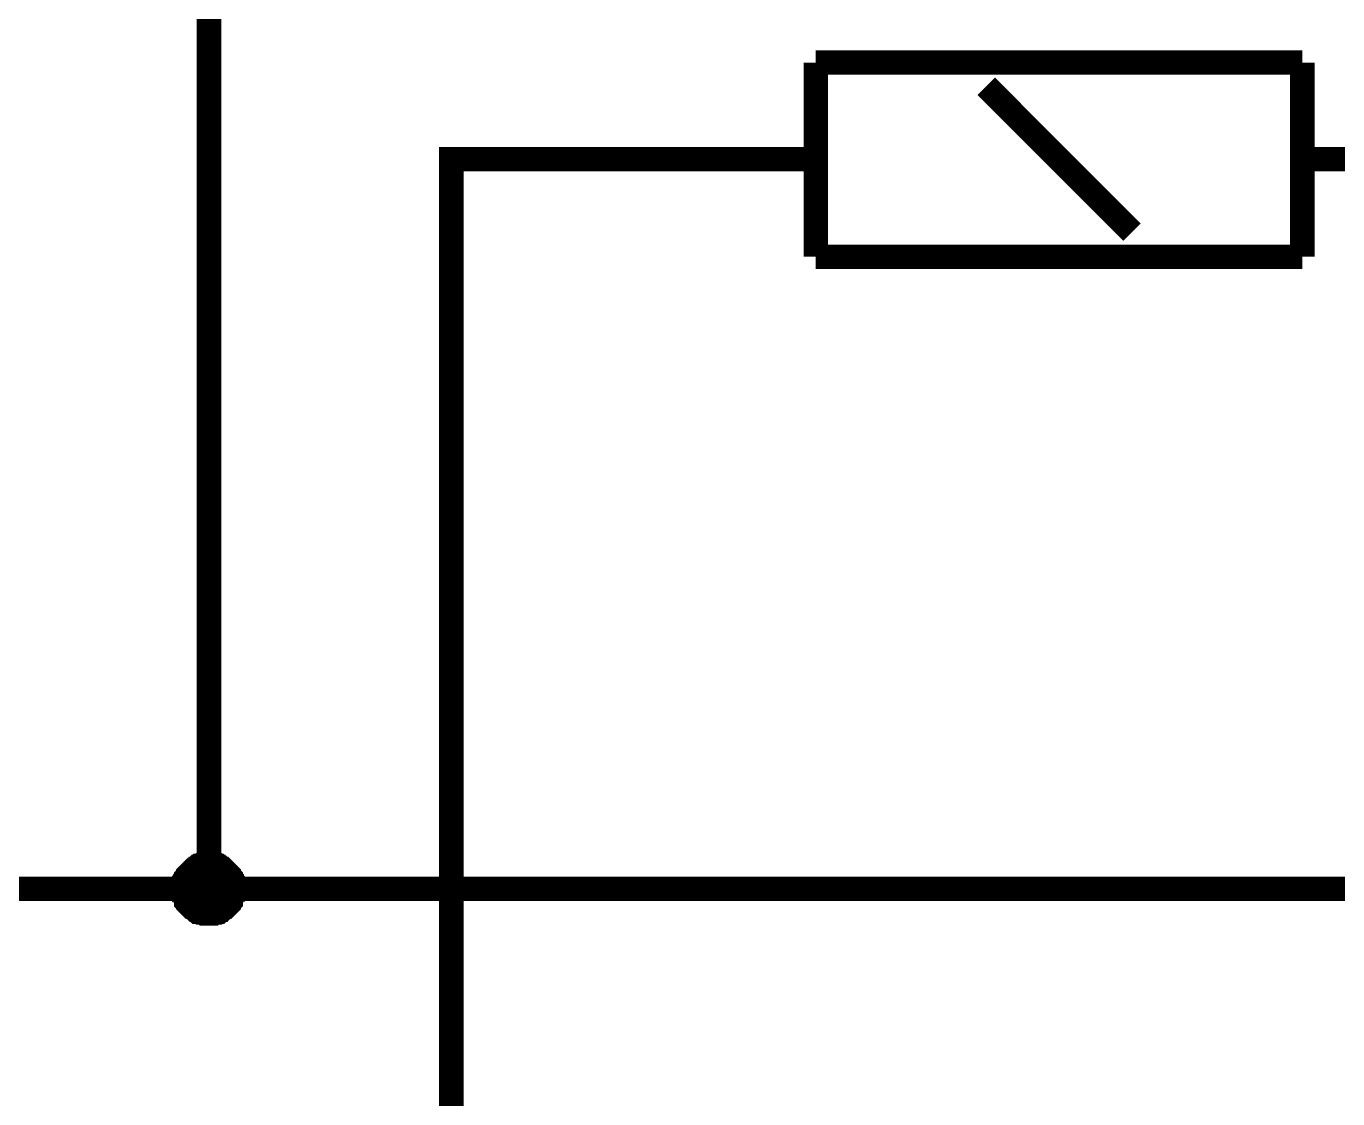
# Model space of a CAD drawing. Header units: millimetres. Extents: x 2.64 to 11.44, y 2.16 to 8.68.
# Drawn here: x 5.399 to 6.029, y 3.756 to 4.272 of the extents above; entities that cross this region are included whole.
import ezdxf

# ---------------------------------------------------------------- set-up
doc = ezdxf.new("R2010")
doc.units = ezdxf.units.MM
doc.header["$MEASUREMENT"] = 0
doc.layers.add('Sheet', color=255, linetype='Continuous')

msp = doc.modelspace()

# ---------------------------------------------------------------- linework, layer by layer
at = {"layer": 'Sheet', "const_width": 0.0118}
for points in [[(5.48674, 3.85712), (5.48674, 4.67535), (5.72013, 4.67535)], [(6.01221, 4.25417), (5.77837, 4.25417)], [(5.77837, 4.25417), (5.77837, 4.16083)], [(6.01221, 4.16083), (6.01221, 4.25417)], [(5.86026, 4.24279), (5.93032, 4.17267)], [(5.6619, 4.20773), (5.60321, 4.20773), (5.60321, 3.68182)], [(5.77837, 4.20773), (5.6619, 4.20773)], [(6.01221, 4.20773), (6.12868, 4.20773)], [(5.77837, 4.16083), (6.01221, 4.16083)], [(5.47446, 3.85712), (5.47446, 3.85758), (5.47446, 3.85849), (5.47446, 3.85894), (5.47491, 3.8594), (5.47491, 3.85985), (5.47491, 3.86076), (5.47537, 3.86122), (5.47537, 3.86167), (5.47582, 3.86213), (5.47582, 3.86258), (5.47628, 3.86304), (5.47673, 3.8635), (5.47673, 3.86395), (5.47719, 3.86441), (5.47764, 3.86486), (5.4781, 3.86532), (5.47855, 3.86577), (5.47901, 3.86623), (5.47946, 3.86668), (5.47992, 3.86668), (5.48037, 3.86714), (5.48083, 3.86759), (5.48128, 3.86759), (5.48174, 3.86805), (5.48265, 3.86805), (5.4831, 3.8685), (5.48356, 3.8685), (5.48447, 3.8685), (5.48492, 3.86896), (5.48538, 3.86896), (5.48629, 3.86896), (5.48674, 3.86896)], [(5.47446, 3.85712), (5.47446, 3.85758), (5.47446, 3.85849), (5.47446, 3.85894), (5.47491, 3.8594), (5.47491, 3.85985), (5.47491, 3.86076), (5.47537, 3.86122), (5.47537, 3.86167), (5.47582, 3.86213), (5.47582, 3.86258), (5.47628, 3.86304), (5.47673, 3.8635), (5.47673, 3.86395), (5.47719, 3.86441), (5.47764, 3.86486), (5.4781, 3.86532), (5.47855, 3.86577), (5.47901, 3.86623), (5.47946, 3.86668), (5.47992, 3.86668), (5.48037, 3.86714), (5.48083, 3.86759), (5.48128, 3.86759), (5.48174, 3.86805), (5.48265, 3.86805), (5.4831, 3.8685), (5.48356, 3.8685), (5.48447, 3.8685), (5.48492, 3.86896), (5.48538, 3.86896), (5.48629, 3.86896), (5.48674, 3.86896)], [(5.47446, 3.85712), (5.47446, 3.85758), (5.47446, 3.85849), (5.47446, 3.85894), (5.47491, 3.8594), (5.47491, 3.85985), (5.47491, 3.86076), (5.47537, 3.86122), (5.47537, 3.86167), (5.47582, 3.86213), (5.47582, 3.86258), (5.47628, 3.86304), (5.47673, 3.8635), (5.47673, 3.86395), (5.47719, 3.86441), (5.47764, 3.86486), (5.4781, 3.86532), (5.47855, 3.86577), (5.47901, 3.86623), (5.47946, 3.86668), (5.47992, 3.86668), (5.48037, 3.86714), (5.48083, 3.86759), (5.48128, 3.86759), (5.48174, 3.86805), (5.48265, 3.86805), (5.4831, 3.8685), (5.48356, 3.8685), (5.48447, 3.8685), (5.48492, 3.86896), (5.48538, 3.86896), (5.48629, 3.86896), (5.48674, 3.86896)], [(5.47446, 3.85712), (5.47446, 3.85758), (5.47446, 3.85849), (5.47446, 3.85894), (5.47491, 3.8594), (5.47491, 3.85985), (5.47491, 3.86076), (5.47537, 3.86122), (5.47537, 3.86167), (5.47582, 3.86213), (5.47582, 3.86258), (5.47628, 3.86304), (5.47673, 3.8635), (5.47673, 3.86395), (5.47719, 3.86441), (5.47764, 3.86486), (5.4781, 3.86532), (5.47855, 3.86577), (5.47901, 3.86623), (5.47946, 3.86668), (5.47992, 3.86668), (5.48037, 3.86714), (5.48083, 3.86759), (5.48128, 3.86759), (5.48174, 3.86805), (5.48265, 3.86805), (5.4831, 3.8685), (5.48356, 3.8685), (5.48447, 3.8685), (5.48492, 3.86896), (5.48538, 3.86896), (5.48629, 3.86896), (5.48674, 3.86896)], [(5.47446, 3.85712), (5.47446, 3.85758), (5.47446, 3.85849), (5.47446, 3.85894), (5.47491, 3.8594), (5.47491, 3.85985), (5.47491, 3.86076), (5.47537, 3.86122), (5.47537, 3.86167), (5.47582, 3.86213), (5.47582, 3.86258), (5.47628, 3.86304), (5.47673, 3.8635), (5.47673, 3.86395), (5.47719, 3.86441), (5.47764, 3.86486), (5.4781, 3.86532), (5.47855, 3.86577), (5.47901, 3.86623), (5.47946, 3.86668), (5.47992, 3.86668), (5.48037, 3.86714), (5.48083, 3.86759), (5.48128, 3.86759), (5.48174, 3.86805), (5.48265, 3.86805), (5.4831, 3.8685), (5.48356, 3.8685), (5.48447, 3.8685), (5.48492, 3.86896), (5.48538, 3.86896), (5.48629, 3.86896), (5.48674, 3.86896)], [(5.47446, 3.85712), (5.47446, 3.85758), (5.47446, 3.85849), (5.47446, 3.85894), (5.47491, 3.8594), (5.47491, 3.85985), (5.47491, 3.86076), (5.47537, 3.86122), (5.47537, 3.86167), (5.47582, 3.86213), (5.47582, 3.86258), (5.47628, 3.86304), (5.47673, 3.8635), (5.47673, 3.86395), (5.47719, 3.86441), (5.47764, 3.86486), (5.4781, 3.86532), (5.47855, 3.86577), (5.47901, 3.86623), (5.47946, 3.86668), (5.47992, 3.86668), (5.48037, 3.86714), (5.48083, 3.86759), (5.48128, 3.86759), (5.48174, 3.86805), (5.48265, 3.86805), (5.4831, 3.8685), (5.48356, 3.8685), (5.48447, 3.8685), (5.48492, 3.86896), (5.48538, 3.86896), (5.48629, 3.86896), (5.48674, 3.86896)], [(5.47446, 3.85712), (5.47446, 3.85758), (5.47446, 3.85849), (5.47446, 3.85894), (5.47491, 3.8594), (5.47491, 3.85985), (5.47491, 3.86076), (5.47537, 3.86122), (5.47537, 3.86167), (5.47582, 3.86213), (5.47582, 3.86258), (5.47628, 3.86304), (5.47673, 3.8635), (5.47673, 3.86395), (5.47719, 3.86441), (5.47764, 3.86486), (5.4781, 3.86532), (5.47855, 3.86577), (5.47901, 3.86623), (5.47946, 3.86668), (5.47992, 3.86668), (5.48037, 3.86714), (5.48083, 3.86759), (5.48128, 3.86759), (5.48174, 3.86805), (5.48265, 3.86805), (5.4831, 3.8685), (5.48356, 3.8685), (5.48447, 3.8685), (5.48492, 3.86896), (5.48538, 3.86896), (5.48629, 3.86896), (5.48674, 3.86896)], [(5.47446, 3.85712), (5.47446, 3.85758), (5.47446, 3.85849), (5.47446, 3.85894), (5.47491, 3.8594), (5.47491, 3.85985), (5.47491, 3.86076), (5.47537, 3.86122), (5.47537, 3.86167), (5.47582, 3.86213), (5.47582, 3.86258), (5.47628, 3.86304), (5.47673, 3.8635), (5.47673, 3.86395), (5.47719, 3.86441), (5.47764, 3.86486), (5.4781, 3.86532), (5.47855, 3.86577), (5.47901, 3.86623), (5.47946, 3.86668), (5.47992, 3.86668), (5.48037, 3.86714), (5.48083, 3.86759), (5.48128, 3.86759), (5.48174, 3.86805), (5.48265, 3.86805), (5.4831, 3.8685), (5.48356, 3.8685), (5.48447, 3.8685), (5.48492, 3.86896), (5.48538, 3.86896), (5.48629, 3.86896), (5.48674, 3.86896)], [(5.48674, 3.86896), (5.48674, 3.86896)], [(5.48674, 3.86896), (5.4872, 3.86896), (5.48811, 3.86896), (5.48856, 3.86896), (5.48901, 3.8685), (5.48947, 3.8685), (5.49038, 3.8685), (5.49083, 3.86805), (5.49129, 3.86805), (5.49174, 3.86759), (5.4922, 3.86759), (5.49265, 3.86714), (5.49311, 3.86668), (5.49356, 3.86668), (5.49402, 3.86623), (5.49447, 3.86577), (5.49493, 3.86532), (5.49538, 3.86486), (5.49584, 3.86441), (5.49629, 3.86395), (5.49629, 3.8635), (5.49675, 3.86304), (5.4972, 3.86258), (5.4972, 3.86213), (5.49766, 3.86167), (5.49766, 3.86122), (5.49811, 3.86076), (5.49811, 3.85985), (5.49811, 3.8594), (5.49857, 3.85894), (5.49857, 3.85849), (5.49857, 3.85758), (5.49857, 3.85712)], [(5.48674, 3.86896), (5.48674, 3.86896)], [(5.48674, 3.86896), (5.4872, 3.86896), (5.48811, 3.86896), (5.48856, 3.86896), (5.48901, 3.8685), (5.48947, 3.8685), (5.49038, 3.8685), (5.49083, 3.86805), (5.49129, 3.86805), (5.49174, 3.86759), (5.4922, 3.86759), (5.49265, 3.86714), (5.49311, 3.86668), (5.49356, 3.86668), (5.49402, 3.86623), (5.49447, 3.86577), (5.49493, 3.86532), (5.49538, 3.86486), (5.49584, 3.86441), (5.49629, 3.86395), (5.49629, 3.8635), (5.49675, 3.86304), (5.4972, 3.86258), (5.4972, 3.86213), (5.49766, 3.86167), (5.49766, 3.86122), (5.49811, 3.86076), (5.49811, 3.85985), (5.49811, 3.8594), (5.49857, 3.85894), (5.49857, 3.85849), (5.49857, 3.85758), (5.49857, 3.85712)], [(5.48674, 3.86896), (5.48674, 3.86896)], [(5.48674, 3.86896), (5.4872, 3.86896), (5.48811, 3.86896), (5.48856, 3.86896), (5.48901, 3.8685), (5.48947, 3.8685), (5.49038, 3.8685), (5.49083, 3.86805), (5.49129, 3.86805), (5.49174, 3.86759), (5.4922, 3.86759), (5.49265, 3.86714), (5.49311, 3.86668), (5.49356, 3.86668), (5.49402, 3.86623), (5.49447, 3.86577), (5.49493, 3.86532), (5.49538, 3.86486), (5.49584, 3.86441), (5.49629, 3.86395), (5.49629, 3.8635), (5.49675, 3.86304), (5.4972, 3.86258), (5.4972, 3.86213), (5.49766, 3.86167), (5.49766, 3.86122), (5.49811, 3.86076), (5.49811, 3.85985), (5.49811, 3.8594), (5.49857, 3.85894), (5.49857, 3.85849), (5.49857, 3.85758), (5.49857, 3.85712)], [(5.48674, 3.86896), (5.48674, 3.86896)], [(5.48674, 3.86896), (5.4872, 3.86896), (5.48811, 3.86896), (5.48856, 3.86896), (5.48901, 3.8685), (5.48947, 3.8685), (5.49038, 3.8685), (5.49083, 3.86805), (5.49129, 3.86805), (5.49174, 3.86759), (5.4922, 3.86759), (5.49265, 3.86714), (5.49311, 3.86668), (5.49356, 3.86668), (5.49402, 3.86623), (5.49447, 3.86577), (5.49493, 3.86532), (5.49538, 3.86486), (5.49584, 3.86441), (5.49629, 3.86395), (5.49629, 3.8635), (5.49675, 3.86304), (5.4972, 3.86258), (5.4972, 3.86213), (5.49766, 3.86167), (5.49766, 3.86122), (5.49811, 3.86076), (5.49811, 3.85985), (5.49811, 3.8594), (5.49857, 3.85894), (5.49857, 3.85849), (5.49857, 3.85758), (5.49857, 3.85712)], [(5.48674, 3.86896), (5.48674, 3.86896)], [(5.48674, 3.86896), (5.4872, 3.86896), (5.48811, 3.86896), (5.48856, 3.86896), (5.48901, 3.8685), (5.48947, 3.8685), (5.49038, 3.8685), (5.49083, 3.86805), (5.49129, 3.86805), (5.49174, 3.86759), (5.4922, 3.86759), (5.49265, 3.86714), (5.49311, 3.86668), (5.49356, 3.86668), (5.49402, 3.86623), (5.49447, 3.86577), (5.49493, 3.86532), (5.49538, 3.86486), (5.49584, 3.86441), (5.49629, 3.86395), (5.49629, 3.8635), (5.49675, 3.86304), (5.4972, 3.86258), (5.4972, 3.86213), (5.49766, 3.86167), (5.49766, 3.86122), (5.49811, 3.86076), (5.49811, 3.85985), (5.49811, 3.8594), (5.49857, 3.85894), (5.49857, 3.85849), (5.49857, 3.85758), (5.49857, 3.85712)], [(5.48674, 3.86896), (5.48674, 3.86896)], [(5.48674, 3.86896), (5.4872, 3.86896), (5.48811, 3.86896), (5.48856, 3.86896), (5.48901, 3.8685), (5.48947, 3.8685), (5.49038, 3.8685), (5.49083, 3.86805), (5.49129, 3.86805), (5.49174, 3.86759), (5.4922, 3.86759), (5.49265, 3.86714), (5.49311, 3.86668), (5.49356, 3.86668), (5.49402, 3.86623), (5.49447, 3.86577), (5.49493, 3.86532), (5.49538, 3.86486), (5.49584, 3.86441), (5.49629, 3.86395), (5.49629, 3.8635), (5.49675, 3.86304), (5.4972, 3.86258), (5.4972, 3.86213), (5.49766, 3.86167), (5.49766, 3.86122), (5.49811, 3.86076), (5.49811, 3.85985), (5.49811, 3.8594), (5.49857, 3.85894), (5.49857, 3.85849), (5.49857, 3.85758), (5.49857, 3.85712)], [(5.48674, 3.86896), (5.48674, 3.86896)], [(5.48674, 3.86896), (5.4872, 3.86896), (5.48811, 3.86896), (5.48856, 3.86896), (5.48901, 3.8685), (5.48947, 3.8685), (5.49038, 3.8685), (5.49083, 3.86805), (5.49129, 3.86805), (5.49174, 3.86759), (5.4922, 3.86759), (5.49265, 3.86714), (5.49311, 3.86668), (5.49356, 3.86668), (5.49402, 3.86623), (5.49447, 3.86577), (5.49493, 3.86532), (5.49538, 3.86486), (5.49584, 3.86441), (5.49629, 3.86395), (5.49629, 3.8635), (5.49675, 3.86304), (5.4972, 3.86258), (5.4972, 3.86213), (5.49766, 3.86167), (5.49766, 3.86122), (5.49811, 3.86076), (5.49811, 3.85985), (5.49811, 3.8594), (5.49857, 3.85894), (5.49857, 3.85849), (5.49857, 3.85758), (5.49857, 3.85712)], [(5.48674, 3.86896), (5.48674, 3.86896)], [(5.48674, 3.86896), (5.4872, 3.86896), (5.48811, 3.86896), (5.48856, 3.86896), (5.48901, 3.8685), (5.48947, 3.8685), (5.49038, 3.8685), (5.49083, 3.86805), (5.49129, 3.86805), (5.49174, 3.86759), (5.4922, 3.86759), (5.49265, 3.86714), (5.49311, 3.86668), (5.49356, 3.86668), (5.49402, 3.86623), (5.49447, 3.86577), (5.49493, 3.86532), (5.49538, 3.86486), (5.49584, 3.86441), (5.49629, 3.86395), (5.49629, 3.8635), (5.49675, 3.86304), (5.4972, 3.86258), (5.4972, 3.86213), (5.49766, 3.86167), (5.49766, 3.86122), (5.49811, 3.86076), (5.49811, 3.85985), (5.49811, 3.8594), (5.49857, 3.85894), (5.49857, 3.85849), (5.49857, 3.85758), (5.49857, 3.85712)], [(5.31158, 3.85712), (5.42805, 3.85712)], [(5.42805, 3.85712), (5.48674, 3.85712), (7.18008, 3.85712)], [(5.48674, 3.84528), (5.48629, 3.84528), (5.48538, 3.84528), (5.48492, 3.84528), (5.48447, 3.84574), (5.48356, 3.84574), (5.4831, 3.84574), (5.48265, 3.84619), (5.48174, 3.84619), (5.48128, 3.84619), (5.48083, 3.84665), (5.48037, 3.8471), (5.47992, 3.8471), (5.47946, 3.84756), (5.47901, 3.84801), (5.47855, 3.84847), (5.4781, 3.84847), (5.47764, 3.84892), (5.47719, 3.84938), (5.47673, 3.84984), (5.47673, 3.85029), (5.47628, 3.85075), (5.47582, 3.8512), (5.47582, 3.85166), (5.47537, 3.85257), (5.47537, 3.85302), (5.47491, 3.85348), (5.47491, 3.85393), (5.47491, 3.85484), (5.47446, 3.8553), (5.47446, 3.85575), (5.47446, 3.85667), (5.47446, 3.85712)], [(5.47446, 3.85712), (5.47446, 3.85712)], [(5.48674, 3.84528), (5.48629, 3.84528), (5.48538, 3.84528), (5.48492, 3.84528), (5.48447, 3.84574), (5.48356, 3.84574), (5.4831, 3.84574), (5.48265, 3.84619), (5.48174, 3.84619), (5.48128, 3.84619), (5.48083, 3.84665), (5.48037, 3.8471), (5.47992, 3.8471), (5.47946, 3.84756), (5.47901, 3.84801), (5.47855, 3.84847), (5.4781, 3.84847), (5.47764, 3.84892), (5.47719, 3.84938), (5.47673, 3.84984), (5.47673, 3.85029), (5.47628, 3.85075), (5.47582, 3.8512), (5.47582, 3.85166), (5.47537, 3.85257), (5.47537, 3.85302), (5.47491, 3.85348), (5.47491, 3.85393), (5.47491, 3.85484), (5.47446, 3.8553), (5.47446, 3.85575), (5.47446, 3.85667), (5.47446, 3.85712)], [(5.47446, 3.85712), (5.47446, 3.85712)], [(5.48674, 3.84528), (5.48629, 3.84528), (5.48538, 3.84528), (5.48492, 3.84528), (5.48447, 3.84574), (5.48356, 3.84574), (5.4831, 3.84574), (5.48265, 3.84619), (5.48174, 3.84619), (5.48128, 3.84619), (5.48083, 3.84665), (5.48037, 3.8471), (5.47992, 3.8471), (5.47946, 3.84756), (5.47901, 3.84801), (5.47855, 3.84847), (5.4781, 3.84847), (5.47764, 3.84892), (5.47719, 3.84938), (5.47673, 3.84984), (5.47673, 3.85029), (5.47628, 3.85075), (5.47582, 3.8512), (5.47582, 3.85166), (5.47537, 3.85257), (5.47537, 3.85302), (5.47491, 3.85348), (5.47491, 3.85393), (5.47491, 3.85484), (5.47446, 3.8553), (5.47446, 3.85575), (5.47446, 3.85667), (5.47446, 3.85712)], [(5.47446, 3.85712), (5.47446, 3.85712)], [(5.48674, 3.84528), (5.48629, 3.84528), (5.48538, 3.84528), (5.48492, 3.84528), (5.48447, 3.84574), (5.48356, 3.84574), (5.4831, 3.84574), (5.48265, 3.84619), (5.48174, 3.84619), (5.48128, 3.84619), (5.48083, 3.84665), (5.48037, 3.8471), (5.47992, 3.8471), (5.47946, 3.84756), (5.47901, 3.84801), (5.47855, 3.84847), (5.4781, 3.84847), (5.47764, 3.84892), (5.47719, 3.84938), (5.47673, 3.84984), (5.47673, 3.85029), (5.47628, 3.85075), (5.47582, 3.8512), (5.47582, 3.85166), (5.47537, 3.85257), (5.47537, 3.85302), (5.47491, 3.85348), (5.47491, 3.85393), (5.47491, 3.85484), (5.47446, 3.8553), (5.47446, 3.85575), (5.47446, 3.85667), (5.47446, 3.85712)], [(5.47446, 3.85712), (5.47446, 3.85712)], [(5.48674, 3.84528), (5.48629, 3.84528), (5.48538, 3.84528), (5.48492, 3.84528), (5.48447, 3.84574), (5.48356, 3.84574), (5.4831, 3.84574), (5.48265, 3.84619), (5.48174, 3.84619), (5.48128, 3.84619), (5.48083, 3.84665), (5.48037, 3.8471), (5.47992, 3.8471), (5.47946, 3.84756), (5.47901, 3.84801), (5.47855, 3.84847), (5.4781, 3.84847), (5.47764, 3.84892), (5.47719, 3.84938), (5.47673, 3.84984), (5.47673, 3.85029), (5.47628, 3.85075), (5.47582, 3.8512), (5.47582, 3.85166), (5.47537, 3.85257), (5.47537, 3.85302), (5.47491, 3.85348), (5.47491, 3.85393), (5.47491, 3.85484), (5.47446, 3.8553), (5.47446, 3.85575), (5.47446, 3.85667), (5.47446, 3.85712)], [(5.47446, 3.85712), (5.47446, 3.85712)], [(5.48674, 3.84528), (5.48629, 3.84528), (5.48538, 3.84528), (5.48492, 3.84528), (5.48447, 3.84574), (5.48356, 3.84574), (5.4831, 3.84574), (5.48265, 3.84619), (5.48174, 3.84619), (5.48128, 3.84619), (5.48083, 3.84665), (5.48037, 3.8471), (5.47992, 3.8471), (5.47946, 3.84756), (5.47901, 3.84801), (5.47855, 3.84847), (5.4781, 3.84847), (5.47764, 3.84892), (5.47719, 3.84938), (5.47673, 3.84984), (5.47673, 3.85029), (5.47628, 3.85075), (5.47582, 3.8512), (5.47582, 3.85166), (5.47537, 3.85257), (5.47537, 3.85302), (5.47491, 3.85348), (5.47491, 3.85393), (5.47491, 3.85484), (5.47446, 3.8553), (5.47446, 3.85575), (5.47446, 3.85667), (5.47446, 3.85712)], [(5.47446, 3.85712), (5.47446, 3.85712)], [(5.48674, 3.84528), (5.48629, 3.84528), (5.48538, 3.84528), (5.48492, 3.84528), (5.48447, 3.84574), (5.48356, 3.84574), (5.4831, 3.84574), (5.48265, 3.84619), (5.48174, 3.84619), (5.48128, 3.84619), (5.48083, 3.84665), (5.48037, 3.8471), (5.47992, 3.8471), (5.47946, 3.84756), (5.47901, 3.84801), (5.47855, 3.84847), (5.4781, 3.84847), (5.47764, 3.84892), (5.47719, 3.84938), (5.47673, 3.84984), (5.47673, 3.85029), (5.47628, 3.85075), (5.47582, 3.8512), (5.47582, 3.85166), (5.47537, 3.85257), (5.47537, 3.85302), (5.47491, 3.85348), (5.47491, 3.85393), (5.47491, 3.85484), (5.47446, 3.8553), (5.47446, 3.85575), (5.47446, 3.85667), (5.47446, 3.85712)], [(5.47446, 3.85712), (5.47446, 3.85712)], [(5.48674, 3.84528), (5.48629, 3.84528), (5.48538, 3.84528), (5.48492, 3.84528), (5.48447, 3.84574), (5.48356, 3.84574), (5.4831, 3.84574), (5.48265, 3.84619), (5.48174, 3.84619), (5.48128, 3.84619), (5.48083, 3.84665), (5.48037, 3.8471), (5.47992, 3.8471), (5.47946, 3.84756), (5.47901, 3.84801), (5.47855, 3.84847), (5.4781, 3.84847), (5.47764, 3.84892), (5.47719, 3.84938), (5.47673, 3.84984), (5.47673, 3.85029), (5.47628, 3.85075), (5.47582, 3.8512), (5.47582, 3.85166), (5.47537, 3.85257), (5.47537, 3.85302), (5.47491, 3.85348), (5.47491, 3.85393), (5.47491, 3.85484), (5.47446, 3.8553), (5.47446, 3.85575), (5.47446, 3.85667), (5.47446, 3.85712)], [(5.47446, 3.85712), (5.47446, 3.85712)], [(5.49857, 3.85712), (5.49857, 3.85667), (5.49857, 3.85575), (5.49857, 3.8553), (5.49811, 3.85484), (5.49811, 3.85393), (5.49811, 3.85348), (5.49766, 3.85302), (5.49766, 3.85257), (5.4972, 3.85166), (5.4972, 3.8512), (5.49675, 3.85075), (5.49629, 3.85029), (5.49629, 3.84984), (5.49584, 3.84938), (5.49538, 3.84892), (5.49493, 3.84847), (5.49447, 3.84847), (5.49402, 3.84801), (5.49356, 3.84756), (5.49311, 3.8471), (5.49265, 3.8471), (5.4922, 3.84665), (5.49174, 3.84619), (5.49129, 3.84619), (5.49083, 3.84619), (5.49038, 3.84574), (5.48947, 3.84574), (5.48901, 3.84574), (5.48856, 3.84528), (5.48811, 3.84528), (5.4872, 3.84528), (5.48674, 3.84528)], [(5.49857, 3.85712), (5.49857, 3.85667), (5.49857, 3.85575), (5.49857, 3.8553), (5.49811, 3.85484), (5.49811, 3.85393), (5.49811, 3.85348), (5.49766, 3.85302), (5.49766, 3.85257), (5.4972, 3.85166), (5.4972, 3.8512), (5.49675, 3.85075), (5.49629, 3.85029), (5.49629, 3.84984), (5.49584, 3.84938), (5.49538, 3.84892), (5.49493, 3.84847), (5.49447, 3.84847), (5.49402, 3.84801), (5.49356, 3.84756), (5.49311, 3.8471), (5.49265, 3.8471), (5.4922, 3.84665), (5.49174, 3.84619), (5.49129, 3.84619), (5.49083, 3.84619), (5.49038, 3.84574), (5.48947, 3.84574), (5.48901, 3.84574), (5.48856, 3.84528), (5.48811, 3.84528), (5.4872, 3.84528), (5.48674, 3.84528)], [(5.49857, 3.85712), (5.49857, 3.85667), (5.49857, 3.85575), (5.49857, 3.8553), (5.49811, 3.85484), (5.49811, 3.85393), (5.49811, 3.85348), (5.49766, 3.85302), (5.49766, 3.85257), (5.4972, 3.85166), (5.4972, 3.8512), (5.49675, 3.85075), (5.49629, 3.85029), (5.49629, 3.84984), (5.49584, 3.84938), (5.49538, 3.84892), (5.49493, 3.84847), (5.49447, 3.84847), (5.49402, 3.84801), (5.49356, 3.84756), (5.49311, 3.8471), (5.49265, 3.8471), (5.4922, 3.84665), (5.49174, 3.84619), (5.49129, 3.84619), (5.49083, 3.84619), (5.49038, 3.84574), (5.48947, 3.84574), (5.48901, 3.84574), (5.48856, 3.84528), (5.48811, 3.84528), (5.4872, 3.84528), (5.48674, 3.84528)], [(5.49857, 3.85712), (5.49857, 3.85667), (5.49857, 3.85575), (5.49857, 3.8553), (5.49811, 3.85484), (5.49811, 3.85393), (5.49811, 3.85348), (5.49766, 3.85302), (5.49766, 3.85257), (5.4972, 3.85166), (5.4972, 3.8512), (5.49675, 3.85075), (5.49629, 3.85029), (5.49629, 3.84984), (5.49584, 3.84938), (5.49538, 3.84892), (5.49493, 3.84847), (5.49447, 3.84847), (5.49402, 3.84801), (5.49356, 3.84756), (5.49311, 3.8471), (5.49265, 3.8471), (5.4922, 3.84665), (5.49174, 3.84619), (5.49129, 3.84619), (5.49083, 3.84619), (5.49038, 3.84574), (5.48947, 3.84574), (5.48901, 3.84574), (5.48856, 3.84528), (5.48811, 3.84528), (5.4872, 3.84528), (5.48674, 3.84528)], [(5.49857, 3.85712), (5.49857, 3.85667), (5.49857, 3.85575), (5.49857, 3.8553), (5.49811, 3.85484), (5.49811, 3.85393), (5.49811, 3.85348), (5.49766, 3.85302), (5.49766, 3.85257), (5.4972, 3.85166), (5.4972, 3.8512), (5.49675, 3.85075), (5.49629, 3.85029), (5.49629, 3.84984), (5.49584, 3.84938), (5.49538, 3.84892), (5.49493, 3.84847), (5.49447, 3.84847), (5.49402, 3.84801), (5.49356, 3.84756), (5.49311, 3.8471), (5.49265, 3.8471), (5.4922, 3.84665), (5.49174, 3.84619), (5.49129, 3.84619), (5.49083, 3.84619), (5.49038, 3.84574), (5.48947, 3.84574), (5.48901, 3.84574), (5.48856, 3.84528), (5.48811, 3.84528), (5.4872, 3.84528), (5.48674, 3.84528)], [(5.49857, 3.85712), (5.49857, 3.85667), (5.49857, 3.85575), (5.49857, 3.8553), (5.49811, 3.85484), (5.49811, 3.85393), (5.49811, 3.85348), (5.49766, 3.85302), (5.49766, 3.85257), (5.4972, 3.85166), (5.4972, 3.8512), (5.49675, 3.85075), (5.49629, 3.85029), (5.49629, 3.84984), (5.49584, 3.84938), (5.49538, 3.84892), (5.49493, 3.84847), (5.49447, 3.84847), (5.49402, 3.84801), (5.49356, 3.84756), (5.49311, 3.8471), (5.49265, 3.8471), (5.4922, 3.84665), (5.49174, 3.84619), (5.49129, 3.84619), (5.49083, 3.84619), (5.49038, 3.84574), (5.48947, 3.84574), (5.48901, 3.84574), (5.48856, 3.84528), (5.48811, 3.84528), (5.4872, 3.84528), (5.48674, 3.84528)], [(5.49857, 3.85712), (5.49857, 3.85667), (5.49857, 3.85575), (5.49857, 3.8553), (5.49811, 3.85484), (5.49811, 3.85393), (5.49811, 3.85348), (5.49766, 3.85302), (5.49766, 3.85257), (5.4972, 3.85166), (5.4972, 3.8512), (5.49675, 3.85075), (5.49629, 3.85029), (5.49629, 3.84984), (5.49584, 3.84938), (5.49538, 3.84892), (5.49493, 3.84847), (5.49447, 3.84847), (5.49402, 3.84801), (5.49356, 3.84756), (5.49311, 3.8471), (5.49265, 3.8471), (5.4922, 3.84665), (5.49174, 3.84619), (5.49129, 3.84619), (5.49083, 3.84619), (5.49038, 3.84574), (5.48947, 3.84574), (5.48901, 3.84574), (5.48856, 3.84528), (5.48811, 3.84528), (5.4872, 3.84528), (5.48674, 3.84528)], [(5.49857, 3.85712), (5.49857, 3.85667), (5.49857, 3.85575), (5.49857, 3.8553), (5.49811, 3.85484), (5.49811, 3.85393), (5.49811, 3.85348), (5.49766, 3.85302), (5.49766, 3.85257), (5.4972, 3.85166), (5.4972, 3.8512), (5.49675, 3.85075), (5.49629, 3.85029), (5.49629, 3.84984), (5.49584, 3.84938), (5.49538, 3.84892), (5.49493, 3.84847), (5.49447, 3.84847), (5.49402, 3.84801), (5.49356, 3.84756), (5.49311, 3.8471), (5.49265, 3.8471), (5.4922, 3.84665), (5.49174, 3.84619), (5.49129, 3.84619), (5.49083, 3.84619), (5.49038, 3.84574), (5.48947, 3.84574), (5.48901, 3.84574), (5.48856, 3.84528), (5.48811, 3.84528), (5.4872, 3.84528), (5.48674, 3.84528)], [(5.49857, 3.85712), (5.49857, 3.85712), (5.49857, 3.85712), (5.49857, 3.85712), (5.49857, 3.85712), (5.49857, 3.85712), (5.49857, 3.85712), (5.49857, 3.85712), (5.49857, 3.85712), (5.49857, 3.85712), (5.49857, 3.85712), (5.49857, 3.85712), (5.49857, 3.85712), (5.49857, 3.85712), (5.49857, 3.85712), (5.49857, 3.85712), (5.49857, 3.85712), (5.49857, 3.85712), (5.49857, 3.85712), (5.49857, 3.85712), (5.49857, 3.85712), (5.49857, 3.85712), (5.49857, 3.85712), (5.49857, 3.85712), (5.49857, 3.85712), (5.49857, 3.85712), (5.49857, 3.85712), (5.49857, 3.85712), (5.49857, 3.85712), (5.49857, 3.85712), (5.49857, 3.85712), (5.49857, 3.85712), (5.49857, 3.85712)], [(5.49857, 3.85712), (5.49857, 3.85712)], [(5.49857, 3.85712), (5.49857, 3.85712), (5.49857, 3.85712), (5.49857, 3.85712), (5.49857, 3.85712), (5.49857, 3.85712), (5.49857, 3.85712), (5.49857, 3.85712), (5.49857, 3.85712), (5.49857, 3.85712), (5.49857, 3.85712), (5.49857, 3.85712), (5.49857, 3.85712), (5.49857, 3.85712), (5.49857, 3.85712), (5.49857, 3.85712), (5.49857, 3.85712), (5.49857, 3.85712), (5.49857, 3.85712), (5.49857, 3.85712), (5.49857, 3.85712), (5.49857, 3.85712), (5.49857, 3.85712), (5.49857, 3.85712), (5.49857, 3.85712), (5.49857, 3.85712), (5.49857, 3.85712), (5.49857, 3.85712), (5.49857, 3.85712), (5.49857, 3.85712), (5.49857, 3.85712), (5.49857, 3.85712), (5.49857, 3.85712)], [(5.49857, 3.85712), (5.49857, 3.85712)], [(5.49857, 3.85712), (5.49857, 3.85712), (5.49857, 3.85712), (5.49857, 3.85712), (5.49857, 3.85712), (5.49857, 3.85712), (5.49857, 3.85712), (5.49857, 3.85712), (5.49857, 3.85712), (5.49857, 3.85712), (5.49857, 3.85712), (5.49857, 3.85712), (5.49857, 3.85712), (5.49857, 3.85712), (5.49857, 3.85712), (5.49857, 3.85712), (5.49857, 3.85712), (5.49857, 3.85712), (5.49857, 3.85712), (5.49857, 3.85712), (5.49857, 3.85712), (5.49857, 3.85712), (5.49857, 3.85712), (5.49857, 3.85712), (5.49857, 3.85712), (5.49857, 3.85712), (5.49857, 3.85712), (5.49857, 3.85712), (5.49857, 3.85712), (5.49857, 3.85712), (5.49857, 3.85712), (5.49857, 3.85712), (5.49857, 3.85712)], [(5.49857, 3.85712), (5.49857, 3.85712)], [(5.49857, 3.85712), (5.49857, 3.85712), (5.49857, 3.85712), (5.49857, 3.85712), (5.49857, 3.85712), (5.49857, 3.85712), (5.49857, 3.85712), (5.49857, 3.85712), (5.49857, 3.85712), (5.49857, 3.85712), (5.49857, 3.85712), (5.49857, 3.85712), (5.49857, 3.85712), (5.49857, 3.85712), (5.49857, 3.85712), (5.49857, 3.85712), (5.49857, 3.85712), (5.49857, 3.85712), (5.49857, 3.85712), (5.49857, 3.85712), (5.49857, 3.85712), (5.49857, 3.85712), (5.49857, 3.85712), (5.49857, 3.85712), (5.49857, 3.85712), (5.49857, 3.85712), (5.49857, 3.85712), (5.49857, 3.85712), (5.49857, 3.85712), (5.49857, 3.85712), (5.49857, 3.85712), (5.49857, 3.85712), (5.49857, 3.85712)], [(5.49857, 3.85712), (5.49857, 3.85712)], [(5.49857, 3.85712), (5.49857, 3.85712), (5.49857, 3.85712), (5.49857, 3.85712), (5.49857, 3.85712), (5.49857, 3.85712), (5.49857, 3.85712), (5.49857, 3.85712), (5.49857, 3.85712), (5.49857, 3.85712), (5.49857, 3.85712), (5.49857, 3.85712), (5.49857, 3.85712), (5.49857, 3.85712), (5.49857, 3.85712), (5.49857, 3.85712), (5.49857, 3.85712), (5.49857, 3.85712), (5.49857, 3.85712), (5.49857, 3.85712), (5.49857, 3.85712), (5.49857, 3.85712), (5.49857, 3.85712), (5.49857, 3.85712), (5.49857, 3.85712), (5.49857, 3.85712), (5.49857, 3.85712), (5.49857, 3.85712), (5.49857, 3.85712), (5.49857, 3.85712), (5.49857, 3.85712), (5.49857, 3.85712), (5.49857, 3.85712)], [(5.49857, 3.85712), (5.49857, 3.85712)], [(5.49857, 3.85712), (5.49857, 3.85712), (5.49857, 3.85712), (5.49857, 3.85712), (5.49857, 3.85712), (5.49857, 3.85712), (5.49857, 3.85712), (5.49857, 3.85712), (5.49857, 3.85712), (5.49857, 3.85712), (5.49857, 3.85712), (5.49857, 3.85712), (5.49857, 3.85712), (5.49857, 3.85712), (5.49857, 3.85712), (5.49857, 3.85712), (5.49857, 3.85712), (5.49857, 3.85712), (5.49857, 3.85712), (5.49857, 3.85712), (5.49857, 3.85712), (5.49857, 3.85712), (5.49857, 3.85712), (5.49857, 3.85712), (5.49857, 3.85712), (5.49857, 3.85712), (5.49857, 3.85712), (5.49857, 3.85712), (5.49857, 3.85712), (5.49857, 3.85712), (5.49857, 3.85712), (5.49857, 3.85712), (5.49857, 3.85712)], [(5.49857, 3.85712), (5.49857, 3.85712)], [(5.49857, 3.85712), (5.49857, 3.85712), (5.49857, 3.85712), (5.49857, 3.85712), (5.49857, 3.85712), (5.49857, 3.85712), (5.49857, 3.85712), (5.49857, 3.85712), (5.49857, 3.85712), (5.49857, 3.85712), (5.49857, 3.85712), (5.49857, 3.85712), (5.49857, 3.85712), (5.49857, 3.85712), (5.49857, 3.85712), (5.49857, 3.85712), (5.49857, 3.85712), (5.49857, 3.85712), (5.49857, 3.85712), (5.49857, 3.85712), (5.49857, 3.85712), (5.49857, 3.85712), (5.49857, 3.85712), (5.49857, 3.85712), (5.49857, 3.85712), (5.49857, 3.85712), (5.49857, 3.85712), (5.49857, 3.85712), (5.49857, 3.85712), (5.49857, 3.85712), (5.49857, 3.85712), (5.49857, 3.85712), (5.49857, 3.85712)], [(5.49857, 3.85712), (5.49857, 3.85712)], [(5.49857, 3.85712), (5.49857, 3.85712), (5.49857, 3.85712), (5.49857, 3.85712), (5.49857, 3.85712), (5.49857, 3.85712), (5.49857, 3.85712), (5.49857, 3.85712), (5.49857, 3.85712), (5.49857, 3.85712), (5.49857, 3.85712), (5.49857, 3.85712), (5.49857, 3.85712), (5.49857, 3.85712), (5.49857, 3.85712), (5.49857, 3.85712), (5.49857, 3.85712), (5.49857, 3.85712), (5.49857, 3.85712), (5.49857, 3.85712), (5.49857, 3.85712), (5.49857, 3.85712), (5.49857, 3.85712), (5.49857, 3.85712), (5.49857, 3.85712), (5.49857, 3.85712), (5.49857, 3.85712), (5.49857, 3.85712), (5.49857, 3.85712), (5.49857, 3.85712), (5.49857, 3.85712), (5.49857, 3.85712), (5.49857, 3.85712)], [(5.49857, 3.85712), (5.49857, 3.85712)]]:
    msp.add_lwpolyline(points, dxfattribs=at)

doc.saveas('drawing.dxf')
